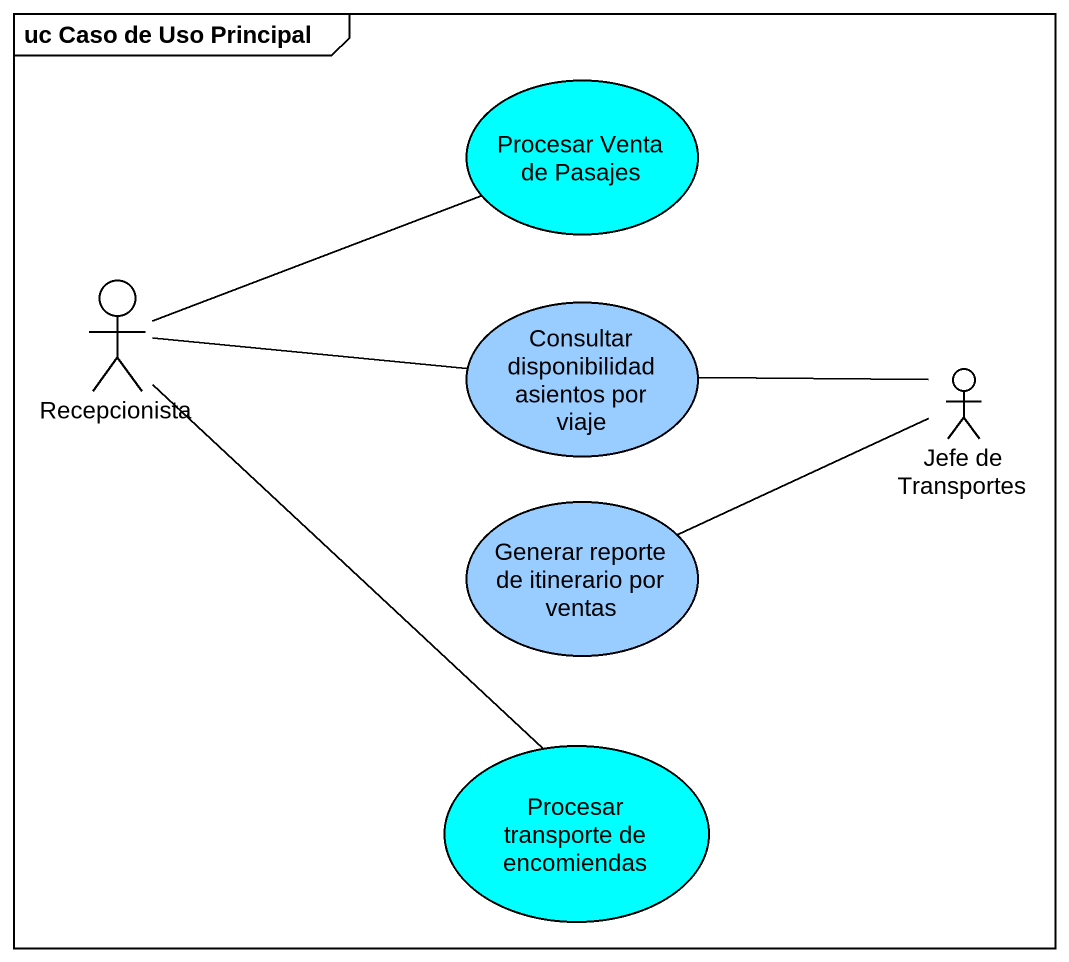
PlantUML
@startuml
mainframe uc Caso de Uso Principal
usecase "Procesar Venta de Pasajes" as Procesar_Venta_de_Pasajes #00FFFF
actor Recepcionista
usecase "Consultar disponibilidad asientos por viaje" as Consultar_disponibilidad #99CCFF
actor "Jefe de Transportes" as Jefe_de_Transportes
usecase "Generar reporte de itinerario por ventas" as Generar_reporte_de #99CCFF
usecase "Procesar transporte de encomiendas" as Procesar_transporte_de #00FFFF
Recepcionista -right- Procesar_Venta_de_Pasajes
Recepcionista -right- Consultar_disponibilidad
Jefe_de_Transportes -left- Consultar_disponibilidad
Jefe_de_Transportes -left- Generar_reporte_de
Procesar_transporte_de -up- Recepcionista
@enduml
